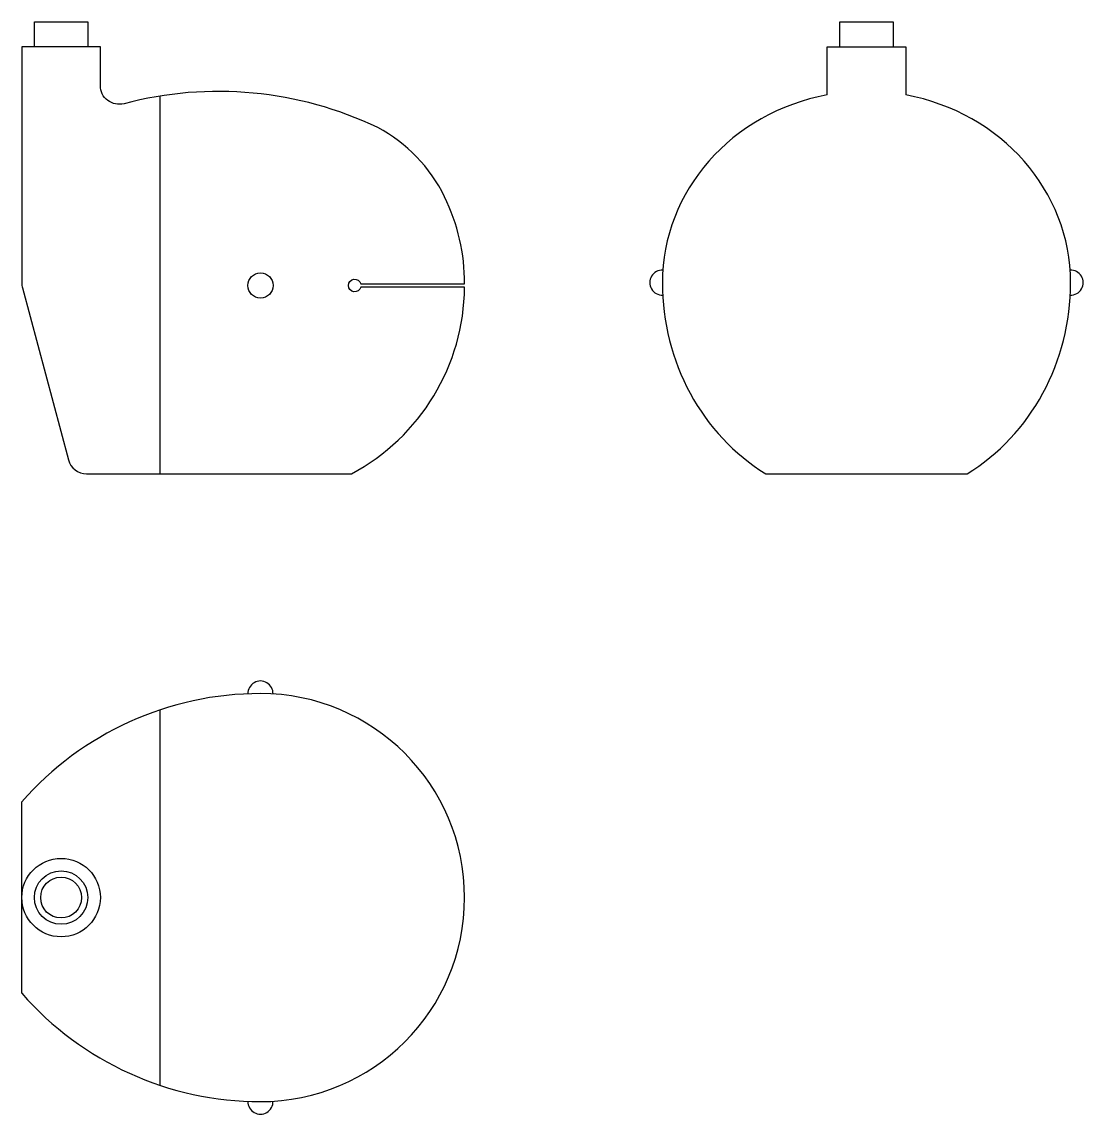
# Model space of a CAD drawing. Header units: millimetres. Extents: x 28 to 197, y 34 to 208.
import ezdxf

# ---------------------------------------------------------------- set-up
doc = ezdxf.new("R2010")
doc.units = ezdxf.units.MM
doc.header["$MEASUREMENT"] = 0

msp = doc.modelspace()

# ---------------------------------------------------------------- linework, layer by layer
for p, q in [((49.5, 196.11), (49.5, 135.96)), ((49.5, 98.36), (49.5, 38.56)), ((27.5, 53.21), (27.5, 83.71))]:
    msp.add_line(p, q)
for points in [[(29.5, 203.96), (29.5, 207.96), (38, 207.96), (38, 203.96)], [(157.75, 203.96), (157.75, 207.96), (166.25, 207.96), (166.25, 203.96)], [(155.75, 196.31), (155.75, 203.96), (168.25, 203.96), (168.25, 196.31)], [(145.99, 135.96), (178.01, 135.96)]]:
    msp.add_lwpolyline(points)
msp.add_lwpolyline([(81.47, 165.71, -7.872983), (81.47, 166.21), (98, 166.21, 0.116432), (94.8, 180.09, 0.158213), (84.18, 191.12, 0.178025), (43.77, 194.92, -0.492146), (40, 197.82), (40, 203.96), (27.5, 203.96), (27.5, 166.35, 0.065243), (27.6, 165.58), (34.91, 138.19, 0.339788), (37.81, 135.96), (80, 135.96, 0.275006), (98, 165.71)], format="xyb", close=True)
for centre, radius in [((65.5, 165.96), 2), ((33.75, 68.46), 6.25), ((33.75, 68.46), 4.25), ((33.75, 68.46), 3.25)]:
    msp.add_circle(centre, radius)
for centre, radius, start, end in [((129.5, 166.42), 2, 87.9925, 271.5204), ((194.5, 166.42), 2, 268.4796, 92.0075), ((65.5, 100.96), 2, 358.2368, 181.1351), ((65.5, 50.48), 50.48, 90, 138.8311), ((65.5, 68.46), 32.5, 0, 90), ((65.5, 68.46), 32.5, 270, 0), ((65.5, 86.44), 50.48, 221.1689, 270), ((65.5, 35.96), 2, 178.8649, 1.7632)]:
    msp.add_arc(centre, radius, start, end)
for major_axis, ratio, start_param, end_param in [((-32.5, 0), 0.93715, 4.905902, 6.283185), ((-32.5, 0), 0.93715, 3.141593, 4.518876), ((0, 35), 0.928571, 1.570796, 2.626426), ((0, 35), 0.928571, 3.65676, 4.712389)]:
    msp.add_ellipse((162, 166.42), major_axis=major_axis, ratio=ratio, start_param=start_param, end_param=end_param)

doc.saveas('drawing.dxf')
